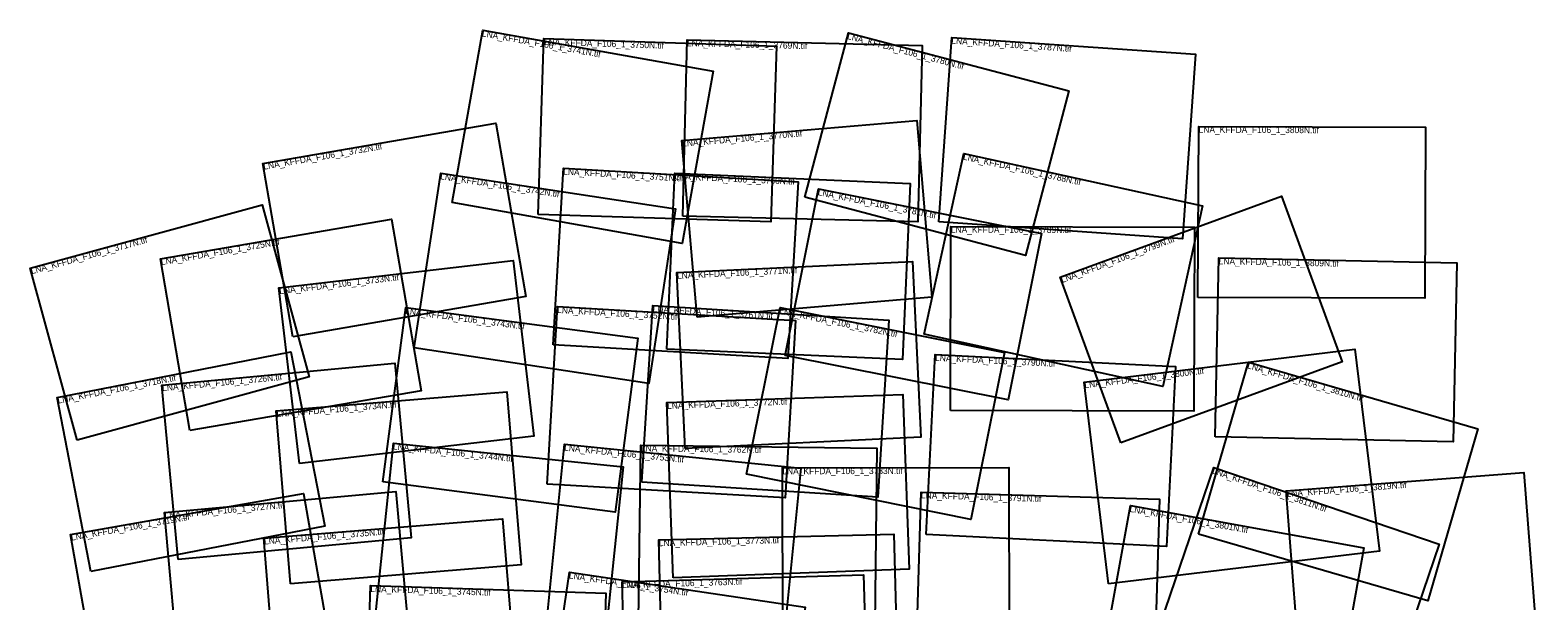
# Model space of a CAD drawing. Extents: x 452755 to 464988, y 272445 to 285544.
# Drawn here: x 452755 to 464730, y 281009 to 285544 of the extents above; entities that cross this region are included whole.
import ezdxf

# ---------------------------------------------------------------- set-up
doc = ezdxf.new("R2010")
doc.units = 0
doc.layers.add('Default', color=7, linetype='Continuous')

msp = doc.modelspace()

# ---------------------------------------------------------------- linework, layer by layer
at = {"layer": 'Default'}
for points in [[(456106, 284175), (456350, 285544), (458179, 285218), (457935, 283849)], [(458909, 284217), (459254, 285523), (461006, 285061), (460661, 283754)], [(456791, 284079), (456835, 285477), (458683, 285418), (458639, 284021)], [(457939, 284066), (457973, 285467), (459839, 285421), (459805, 284021)], [(459973, 284020), (460075, 285487), (462011, 285354), (461909, 283887)], [(454842, 283108), (454604, 284484), (456453, 284804), (456691, 283428)], [(458052, 283263), (457932, 284668), (459798, 284827), (459918, 283423)], [(462031, 283421), (462037, 284779), (463839, 284772), (463834, 283414)], [(459857, 283129), (460172, 284565), (462068, 284148), (461752, 282712)], [(456909, 283043), (456991, 284447), (458856, 284338), (458774, 282934)], [(455804, 283021), (456017, 284409), (457881, 284123), (457668, 282735)], [(457813, 283010), (457875, 284408), (459746, 284326), (459685, 282928)], [(458753, 282960), (459018, 284283), (460788, 283929), (460524, 282606)], [(461418, 282265), (460936, 283582), (462694, 284225), (463176, 282908)], [(453128, 282286), (452755, 283653), (454598, 284156), (454971, 282789)], [(454024, 282362), (453790, 283727), (455626, 284041), (455860, 282677)], [(460064, 282523), (460068, 283985), (462004, 283978), (461999, 282517)], [(454894, 282101), (454731, 283496), (456592, 283713), (456755, 282318)], [(457958, 282220), (457892, 283618), (459763, 283706), (459829, 282309)], [(462167, 282313), (462196, 283734), (464088, 283695), (464059, 282274)], [(455557, 281956), (455738, 283339), (457583, 283096), (457402, 281714)], [(456861, 281937), (456943, 283347), (458835, 283237), (458753, 281827)], [(457614, 281951), (457702, 283356), (459576, 283239), (459488, 281833)], [(458445, 282015), (458711, 283340), (460493, 282982), (460226, 281656)], [(453237, 281242), (452969, 282626), (454826, 282987), (455095, 281603)], [(461321, 281143), (461126, 282747), (463277, 283009), (463472, 281405)], [(453931, 281337), (453801, 282724), (455651, 282897), (455781, 281509)], [(459872, 281536), (459944, 282967), (461853, 282871), (461781, 281440)], [(462035, 281538), (462433, 282906), (464254, 282377), (463857, 281009)], [(454822, 281144), (454709, 282518), (456542, 282669), (456654, 281295)], [(457862, 281193), (457813, 282584), (459687, 282650), (459736, 281260)], [(455497, 280891), (455640, 282263), (457466, 282073), (457323, 280701)], [(456859, 280849), (457000, 282253), (458876, 282064), (458735, 280660)], [(457588, 280851), (457606, 282247), (459481, 282222), (459463, 280827)], [(458733, 280713), (458730, 282065), (460529, 282069), (460532, 280717)], [(461695, 280718), (462156, 282070), (463947, 281460), (463486, 280107)], [(462843, 280454), (462732, 281884), (464620, 282029), (464730, 280600)], [(453318, 280166), (453076, 281536), (454925, 281863), (455167, 280493)], [(453946, 280335), (453821, 281710), (455659, 281877), (455784, 280502)], [(459790, 280465), (459832, 281874), (461724, 281817), (461682, 280409)], [(454726, 280087), (454611, 281507), (456508, 281662), (456624, 280242)], [(461241, 280369), (461494, 281767), (463349, 281430), (463096, 280033)], [(457783, 280091), (457748, 281493), (459616, 281540), (459651, 280137)], [(456832, 279832), (457040, 281237), (458910, 280960), (458702, 279555)], [(457497, 279730), (457456, 281160), (459375, 281216), (459417, 279786)], [(455415, 279734), (455459, 281130), (457328, 281071), (457285, 279676)]]:
    msp.add_lwpolyline(points, close=True, dxfattribs=at)

# ---------------------------------------------------------------- texts
for s, rotation, p in [('LNA_KFFDA_F106_1_3741N.tif', 349.8902, (456341, 285495)), ('LNA_KFFDA_F106_1_3780N.tif', 345.2091, (459241, 285475)), ('LNA_KFFDA_F106_1_3750N.tif', 358.1867, (456834, 285427)), ('LNA_KFFDA_F106_1_3769N.tif', 358.5939, (457972, 285417)), ('LNA_KFFDA_F106_1_3787N.tif', 356.0589, (460071, 285437)), ('LNA_KFFDA_F106_1_3808N.tif', 359.7722, (462036, 284729)), ('LNA_KFFDA_F106_1_3770N.tif', 4.8732, (457936, 284618)), ('LNA_KFFDA_F106_1_3732N.tif', 9.8048, (454612, 284435)), ('LNA_KFFDA_F106_1_3788N.tif', 347.5901, (460162, 284516)), ('LNA_KFFDA_F106_1_3751N.tif', 356.6639, (456988, 284397)), ('LNA_KFFDA_F106_1_3742N.tif', 351.2707, (456010, 284360)), ('LNA_KFFDA_F106_1_3760N.tif', 357.4874, (457873, 284358)), ('LNA_KFFDA_F106_1_3781N.tif', 348.6798, (459008, 284234)), ('LNA_KFFDA_F106_1_3789N.tif', 359.8101, (460068, 283935)), ('LNA_KFFDA_F106_1_3717N.tif', 15.2507, (452768, 283605)), ('LNA_KFFDA_F106_1_3725N.tif', 9.7255, (453798, 283677)), ('LNA_KFFDA_F106_1_3799N.tif', 20.0988, (460953, 283535)), ('LNA_KFFDA_F106_1_3809N.tif', 358.8311, (462195, 283684)), ('LNA_KFFDA_F106_1_3733N.tif', 6.6638, (454737, 283446)), ('LNA_KFFDA_F106_1_3771N.tif', 2.6964, (457894, 283568)), ('LNA_KFFDA_F106_1_3743N.tif', 352.5163, (455732, 283289)), ('LNA_KFFDA_F106_1_3752N.tif', 356.6732, (456940, 283297)), ('LNA_KFFDA_F106_1_3761N.tif', 356.4066, (457699, 283306)), ('LNA_KFFDA_F106_1_3782N.tif', 348.6242, (458702, 283291)), ('LNA_KFFDA_F106_1_3790N.tif', 357.1144, (459942, 282917)), ('LNA_KFFDA_F106_1_3800N.tif', 6.9482, (461132, 282698)), ('LNA_KFFDA_F106_1_3810N.tif', 343.8009, (462419, 282858)), ('LNA_KFFDA_F106_1_3718N.tif', 10.9985, (452978, 282576)), ('LNA_KFFDA_F106_1_3726N.tif', 5.3343, (453806, 282675)), ('LNA_KFFDA_F106_1_3772N.tif', 2.0393, (457815, 282534)), ('LNA_KFFDA_F106_1_3734N.tif', 4.6933, (454714, 282468)), ('LNA_KFFDA_F106_1_3744N.tif', 354.0518, (455635, 282213)), ('LNA_KFFDA_F106_1_3753N.tif', 354.244, (456995, 282203)), ('LNA_KFFDA_F106_1_3762N.tif', 359.2585, (457606, 282197)), ('LNA_KFFDA_F106_1_3783N.tif', 0.1144, (458730, 282015)), ('LNA_KFFDA_F106_1_3811N.tif', 341.1767, (462140, 282023)), ('LNA_KFFDA_F106_1_3819N.tif', 4.4185, (462736, 281834)), ('LNA_KFFDA_F106_1_3727N.tif', 5.1906, (453825, 281660)), ('LNA_KFFDA_F106_1_3791N.tif', 358.2943, (459830, 281824)), ('LNA_KFFDA_F106_1_3719N.tif', 10.0218, (453084, 281487)), ('LNA_KFFDA_F106_1_3801N.tif', 349.7291, (461485, 281717)), ('LNA_KFFDA_F106_1_3735N.tif', 4.6621, (454615, 281457)), ('LNA_KFFDA_F106_1_3773N.tif', 1.4254, (457749, 281443)), ('LNA_KFFDA_F106_1_3754N.tif', 351.5795, (457032, 281188)), ('LNA_KFFDA_F106_1_3763N.tif', 1.6627, (457457, 281110)), ('LNA_KFFDA_F106_1_3745N.tif', 358.2144, (455457, 281080))]:
    msp.add_text(s, height=50, rotation=rotation, dxfattribs=at).set_placement(p)

doc.saveas('drawing.dxf')
